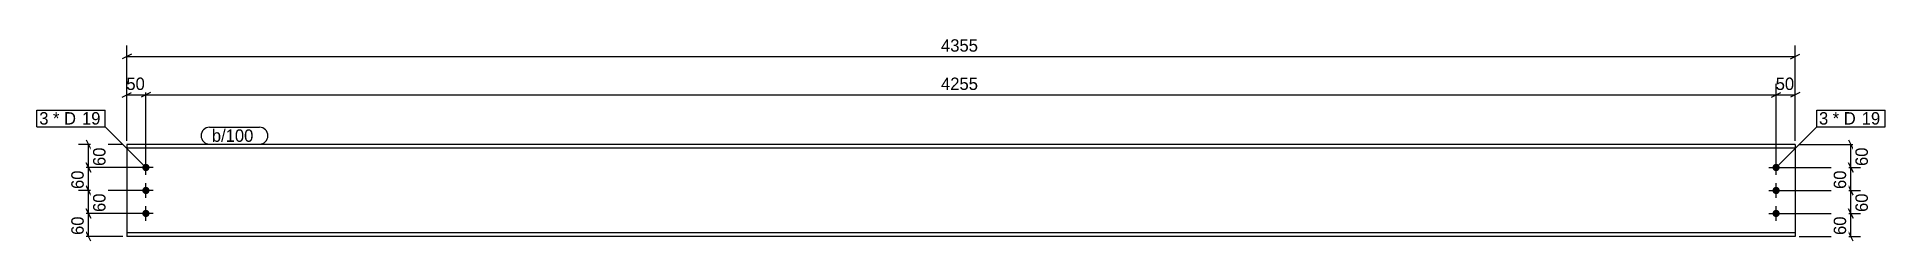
# Model space of a CAD drawing. Header units: millimetres. Extents: x 32 to 4856, y 32 to 565.
import ezdxf

# ---------------------------------------------------------------- set-up
doc = ezdxf.new("R2010")
doc.units = ezdxf.units.MM
doc.styles.add('Comic Sans MS', font='COMIC.TTF', dxfattribs={"height": 0.2})

msp = doc.modelspace()

# ---------------------------------------------------------------- hatches: boundary and pattern name
at = {"linetype": 'Continuous'}
for points in [[(306.9, 224, -1), (325.9, 224, -1)], [(4561.8, 224, -1), (4580.8, 224, -1)], [(306.9, 164, -1), (325.9, 164, -1)], [(4561.8, 164, -1), (4580.8, 164, -1)], [(306.9, 104, -1), (325.9, 104, -1)], [(4561.8, 104, -1), (4580.8, 104, -1)]]:
    msp.add_hatch(color=3, dxfattribs=at).paths.add_polyline_path(points)

# ---------------------------------------------------------------- linework, layer by layer
at = {"color": 8, "linetype": 'Continuous'}
for p, q in [((278.4, 520), (254.4, 508)), ((266.4, 514), (4621.3, 514)), ((4609.3, 508), (4633.3, 520)), ((266.4, 294), (266.4, 442.4)), ((316.4, 234), (316.4, 442.4)), ((316.4, 234), (316.4, 442.4)), ((4571.3, 234), (4571.3, 442.4)), ((4621.3, 294), (4621.3, 442.4)), ((254.4, 408), (278.4, 420)), ((266.4, 414), (316.4, 414)), ((328.4, 420), (304.4, 408)), ((328.4, 420), (304.4, 408)), ((4559.3, 408), (4583.3, 420)), ((4571.3, 414), (4621.3, 414)), ((4633.3, 420), (4609.3, 408)), ((160.4, 296), (172.4, 272)), ((4760.4, 296), (4772.4, 272)), ((256.4, 284), (140.8, 284)), ((166.4, 224), (166.4, 284)), ((4631.3, 284), (4794.8, 284)), ((4766.4, 224), (4766.4, 284)), ((306.4, 224), (140.8, 224)), ((172.4, 212), (160.4, 236)), ((4581.3, 224), (4794.8, 224)), ((4772.4, 212), (4760.4, 236)), ((306.4, 164), (138, 164)), ((172.4, 152), (160.4, 176)), ((4581.3, 164), (4794.8, 164)), ((4760.4, 176), (4772.4, 152)), ((4766.4, 104), (4766.4, 164)), ((306.4, 104), (140.8, 104)), ((172.4, 92), (160.4, 116)), ((4581.3, 104), (4794.8, 104)), ((4772.4, 92), (4760.4, 116)), ((172.4, 32), (160.4, 56)), ((4772.4, 32), (4760.4, 56)), ((256.4, 44), (138, 44)), ((4631.3, 44), (4792, 44))]:
    msp.add_line(p, q, dxfattribs=at)
at = {"color": 7, "linetype": 'Continuous'}
for p, q in [((266.4, 284), (266.4, 44)), ((4621.3, 284), (266.4, 284)), ((4621.3, 274.2), (266.4, 274.2)), ((4621.3, 284), (4621.3, 44)), ((4621.3, 53.8), (266.4, 53.8)), ((4621.3, 44), (266.4, 44))]:
    msp.add_line(p, q, dxfattribs=at)
at = {"color": 3, "linetype": 'Continuous'}
for p, q in [((316.4, 205), (316.4, 243)), ((4571.3, 205), (4571.3, 243)), ((335.4, 224), (297.4, 224)), ((4552.3, 224), (4590.3, 224)), ((335.4, 164), (297.4, 164)), ((316.4, 145), (316.4, 183)), ((4552.3, 164), (4590.3, 164)), ((4571.3, 145), (4571.3, 183)), ((335.4, 104), (297.4, 104)), ((316.4, 85), (316.4, 123)), ((4552.3, 104), (4590.3, 104)), ((4571.3, 85), (4571.3, 123))]:
    msp.add_line(p, q, dxfattribs=at)

# ---------------------------------------------------------------- wipeouts: each hides what was drawn before it
at = {"color": 0}
for points in [[(64.1, 336.1), (64.1, 368.1), (38, 368.1), (38, 336.1)], [(4709.4, 336.1), (4709.4, 368.1), (4683.3, 368.1), (4683.3, 336.1)]]:
    msp.add_wipeout(points, dxfattribs=at)

# ---------------------------------------------------------------- next in the draw order: wipeouts: each hides what was drawn before it
for points in [[(2502.4, 520), (2502.4, 564.8), (2385.3, 564.8), (2385.3, 520)], [(4628.7, 420), (4628.7, 464.8), (4563.8, 464.8), (4563.8, 420)], [(64.1, 336.1), (64.1, 368.1), (38, 368.1), (38, 336.1)], [(4709.4, 336.1), (4709.4, 368.1), (4683.3, 368.1), (4683.3, 336.1)], [(606.9, 291), (606.9, 323), (488.4, 323), (488.4, 291)], [(217.2, 286.5), (172.4, 286.5), (172.4, 221.5), (217.2, 221.5)], [(4817.2, 286.5), (4772.4, 286.5), (4772.4, 221.5), (4817.2, 221.5)], [(4817.2, 166.5), (4772.4, 166.5), (4772.4, 101.5), (4817.2, 101.5)]]:
    msp.add_wipeout(points, dxfattribs=at)

# ---------------------------------------------------------------- next in the draw order: linework, layer by layer
at = {"color": 8, "linetype": 'Continuous'}
for p, q in [((4621.3, 294), (4621.3, 542.4)), ((4571.3, 234), (4571.3, 442.4)), ((316.4, 414), (4571.3, 414)), ((4559.3, 408), (4583.3, 420)), ((306.4, 224), (138, 224)), ((160.4, 236), (172.4, 212)), ((166.4, 164), (166.4, 224)), ((4581.3, 224), (4792, 224)), ((4760.4, 236), (4772.4, 212)), ((4766.4, 164), (4766.4, 224)), ((4581.3, 164), (4792, 164)), ((4772.4, 152), (4760.4, 176)), ((4581.3, 104), (4792, 104)), ((4760.4, 116), (4772.4, 92)), ((4766.4, 44), (4766.4, 104))]:
    msp.add_line(p, q, dxfattribs=at)
at = {"color": 7, "linetype": 'Continuous'}
for p, q in [((32, 330.1), (32, 374.1)), ((4677.3, 330.1), (4677.3, 374.1)), ((4571.3, 224), (4677.3, 330.1))]:
    msp.add_line(p, q, dxfattribs=at)

# ---------------------------------------------------------------- next in the draw order: texts
at = {"color": 3, "style": 'Comic Sans MS'}
for s, p in [('4355', (2391.7, 526.4)), ('50', (4570.2, 426.4))]:
    msp.add_text(s, height=32.38, dxfattribs=at).set_placement(p)
for p in [(210.8, 227.9), (4810.8, 227.9), (4810.8, 107.9)]:
    msp.add_text('60', height=32.38, rotation=90.0002, dxfattribs=at).set_placement(p)

# ---------------------------------------------------------------- next in the draw order: wipeouts: each hides what was drawn before it
at = {"color": 0}
for points in [[(139.9, 336.1), (139.9, 368.1), (73.7, 368.1), (73.7, 336.1)], [(4785.2, 336.1), (4785.2, 368.1), (4719, 368.1), (4719, 336.1)], [(606.9, 291), (606.9, 323), (488.4, 323), (488.4, 291)]]:
    msp.add_wipeout(points, dxfattribs=at)

# ---------------------------------------------------------------- next in the draw order: linework, layer by layer
at = {"color": 7, "linetype": 'Continuous'}
for p, q in [((482.4, 329), (612.9, 329)), ((482.4, 285), (612.9, 285))]:
    msp.add_line(p, q, dxfattribs=at)
for centre, start, end in [((482.4, 307), 90, 270), ((612.9, 307), 270, 90)]:
    msp.add_arc(centre, 22, start, end, dxfattribs=at)

# ---------------------------------------------------------------- next in the draw order: texts
at = {"color": 3, "style": 'Comic Sans MS'}
msp.add_text('b/100', height=32.38, dxfattribs=at).set_placement((488.4, 291))

# ---------------------------------------------------------------- next in the draw order: wipeouts: each hides what was drawn before it
at = {"color": 0}
for points in [[(323.9, 420), (323.9, 464.8), (258.9, 464.8), (258.9, 420)], [(2502.4, 420), (2502.4, 464.8), (2385.3, 464.8), (2385.3, 420)], [(139.9, 336.1), (139.9, 368.1), (73.7, 368.1), (73.7, 336.1)], [(4785.2, 336.1), (4785.2, 368.1), (4719, 368.1), (4719, 336.1)], [(160.4, 226.5), (115.6, 226.5), (115.6, 161.5), (160.4, 161.5)], [(4760.4, 226.5), (4715.6, 226.5), (4715.6, 161.5), (4760.4, 161.5)], [(4760.4, 106.5), (4715.6, 106.5), (4715.6, 41.5), (4760.4, 41.5)]]:
    msp.add_wipeout(points, dxfattribs=at)

# ---------------------------------------------------------------- next in the draw order: linework, layer by layer
at = {"color": 8, "linetype": 'Continuous'}
for p, q in [((266.4, 294), (266.4, 542.4)), ((306.4, 164), (140.8, 164)), ((160.4, 176), (172.4, 152)), ((166.4, 104), (166.4, 164))]:
    msp.add_line(p, q, dxfattribs=at)

# ---------------------------------------------------------------- next in the draw order: texts
at = {"color": 3, "style": 'Comic Sans MS'}
for s, height, p in [('50', 32.38, (265.3, 426.4)), ('4255', 32.38, (2391.7, 426.4)), ('3', 32.4, (38, 336.1)), ('3', 32.4, (4683.3, 336.1))]:
    msp.add_text(s, height=height, dxfattribs=at).set_placement(p)
for p in [(154, 167.9), (4754, 167.9), (4754, 47.9)]:
    msp.add_text('60', height=32.38, rotation=90.0002, dxfattribs=at).set_placement(p)

# ---------------------------------------------------------------- next in the draw order: wipeouts: each hides what was drawn before it
at = {"color": 0}
for points in [[(194.7, 336.1), (194.7, 368.1), (149.5, 368.1), (149.5, 336.1)], [(4840.1, 336.1), (4840.1, 368.1), (4794.8, 368.1), (4794.8, 336.1)]]:
    msp.add_wipeout(points, dxfattribs=at)

# ---------------------------------------------------------------- next in the draw order: wipeouts: each hides what was drawn before it
for points in [[(194.7, 336.1), (194.7, 368.1), (149.5, 368.1), (149.5, 336.1)], [(4840.1, 336.1), (4840.1, 368.1), (4794.8, 368.1), (4794.8, 336.1)], [(217.2, 166.5), (172.4, 166.5), (172.4, 101.5), (217.2, 101.5)]]:
    msp.add_wipeout(points, dxfattribs=at)

# ---------------------------------------------------------------- next in the draw order: linework, layer by layer
at = {"color": 7, "linetype": 'Continuous'}
for p, q in [((32, 374.1), (210.3, 374.1)), ((210.3, 330.1), (210.3, 374.1)), ((4677.3, 374.1), (4855.7, 374.1)), ((4855.7, 330.1), (4855.7, 374.1)), ((32, 330.1), (210.3, 330.1)), ((316.4, 224), (210.3, 330.1)), ((4677.3, 330.1), (4855.7, 330.1))]:
    msp.add_line(p, q, dxfattribs=at)
at = {"color": 8, "linetype": 'Continuous'}
for p, q in [((306.4, 104), (138, 104)), ((160.4, 116), (172.4, 92)), ((166.4, 44), (166.4, 104))]:
    msp.add_line(p, q, dxfattribs=at)

# ---------------------------------------------------------------- next in the draw order: texts
at = {"color": 3, "style": 'Comic Sans MS'}
for s, p in [('* D', (73.7, 336.1)), ('19', (149.5, 336.1)), ('* D', (4719, 336.1)), ('19', (4794.8, 336.1))]:
    msp.add_text(s, height=32.38, dxfattribs=at).set_placement(p)
msp.add_text('60', height=32.38, rotation=90.0002, dxfattribs=at).set_placement((210.8, 107.9))

# ---------------------------------------------------------------- next in the draw order: wipeouts: each hides what was drawn before it
at = {"color": 0}
msp.add_wipeout([(160.4, 106.5), (115.6, 106.5), (115.6, 41.5), (160.4, 41.5)], dxfattribs=at)

# ---------------------------------------------------------------- next in the draw order: texts
at = {"color": 3, "style": 'Comic Sans MS'}
msp.add_text('60', height=32.38, rotation=90.0002, dxfattribs=at).set_placement((154, 47.9))

doc.saveas('drawing.dxf')
